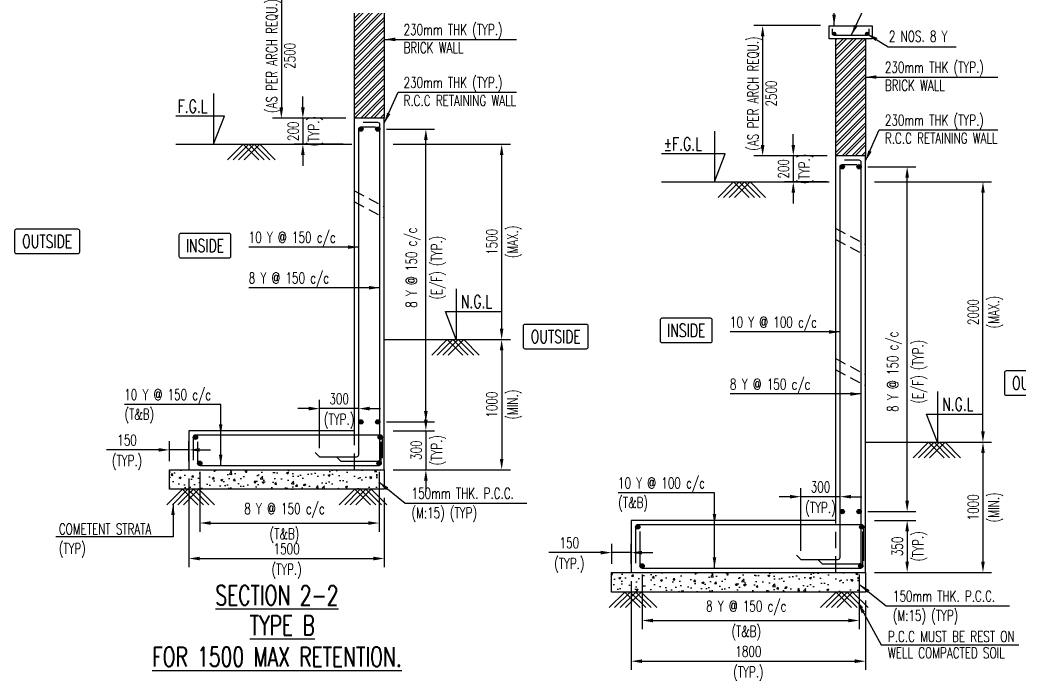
# Model space of a CAD drawing. Header units: millimetres. Extents: x 2843046 to 3042813, y -234641 to -168101.
# Drawn here: x 2856134 to 2879146, y -195142 to -180070 of the extents above; entities that cross this region are included whole.
import ezdxf
from ezdxf.enums import TextEntityAlignment as Align

# ---------------------------------------------------------------- set-up
doc = ezdxf.new("R2010")
doc.units = ezdxf.units.MM
doc.header["$MEASUREMENT"] = 0
doc.header["$PDMODE"] = 34
doc.header["$PDSIZE"] = -5
doc.linetypes.add('Hidden', pattern=[0.375, 0.25, -0.125])
for name, color, linetype in [('NO. BEAM', 3, 'Continuous'), ('S- PILE CAP', 4, 'Continuous'), ('S-COLUMN', 1, 'Continuous'), ('S-CONCRET LINE', 4, 'Continuous'), ('S-DIM-1', 5, 'Continuous'), ('S-FOOTING', 4, 'Continuous'), ('S-HATCH', 253, 'Continuous'), ('S-LEVEL SECTION', 3, 'Continuous'), ('S-PCC', 9, 'Continuous'), ('S-REINFORCEMENT', 6, 'Continuous'), ('S-RETAINING WALL', 6, 'Continuous'), ('S-TEXT-1', 4, 'Continuous'), ('S-TITIL', 6, 'Continuous'), ('TITLE', 6, 'Continuous')]:
    doc.layers.add(name, color=color, linetype=linetype)
doc.layers.add('RIDE-PROFILE', color=8, linetype='Continuous', lineweight=25)
doc.styles.add('ROMANS', font='simplex.shx', dxfattribs={"width": 0.7})
doc.dimstyles.new('dim100', dxfattribs={"dimtxt": 250, "dimasz": 250, "dimexe": 200, "dimexo": 200, "dimgap": 100, "dimtad": 1, "dimdec": 0, "dimzin": 0, "dimdsep": 46, "dimtxsty": 'ROMANS', "dimcen": 0, "dimclrd": 5, "dimclre": 5, "dimclrt": 4, "dimadec": 0, "dimazin": 0, "dimtfac": 1, "dimtdec": 0, "dimtix": 1, "dimtofl": 0, "dimtmove": 2, "dimatfit": 3, "dimfxl": 0, "dimtolj": 1, "dimtzin": 0, "dimlwd": -1, "dimlwe": -1, "dimarcsym": 0})
doc.dimstyles.new('dim33.33', dxfattribs={"dimtxt": 250, "dimasz": 250, "dimexe": 200, "dimexo": 200, "dimgap": 100, "dimtad": 1, "dimdec": 0, "dimlfac": 0.333331, "dimzin": 0, "dimdsep": 46, "dimtxsty": 'ROMANS', "dimcen": 0, "dimclrd": 5, "dimclre": 5, "dimclrt": 4, "dimadec": 0, "dimazin": 0, "dimtfac": 1, "dimtdec": 0, "dimtix": 1, "dimtofl": 0, "dimtmove": 2, "dimatfit": 3, "dimfxl": 0, "dimtolj": 1, "dimtzin": 0, "dimlwd": -1, "dimlwe": -1, "dimarcsym": 0})

# ---------------------------------------------------------------- blocks, each defined once
blk = doc.blocks.new('*D24')
at = {"layer": 'Defpoints', "color": 0, "lineweight": -2}
for p in [(2863036, -189025), (2863936, -189306), (2863036, -190134)]:
    blk.add_point(p, dxfattribs=at)
at = {"layer": 'S-DIM-1', "color": 5}
for p, q in [((2863036, -189934), (2863036, -188825)), ((2863936, -189106), (2863936, -188825))]:
    blk.add_line(p, q, dxfattribs=at)
at = {"layer": 'S-DIM-1', "color": 5, "lineweight": -3}
for p, q in [((2862786, -189025), (2862536, -189025)), ((2863936, -189025), (2863036, -189025)), ((2864186, -189025), (2864436, -189025))]:
    blk.add_line(p, q, dxfattribs=at)
at = {"layer": 'S-DIM-1', "color": 5, "lineweight": -2}
for points in [[(2862786, -189067), (2862786, -188983), (2863036, -189025)], [(2864186, -188983), (2864186, -189067), (2863936, -189025)]]:
    blk.add_solid(points, dxfattribs=at)
at = {"layer": 'S-DIM-1', "color": 4, "char_height": 250, "attachment_point": 5, "style": 'ROMANS'}
for s, insert in [('\\A1;300', (2863486, -188800)), ('\\A1;(TYP.)', (2863486, -189315))]:
    blk.add_mtext(s, dxfattribs=dict(at, insert=insert))
blk = doc.blocks.new('*D25')
at = {"layer": 'Defpoints', "color": 0, "lineweight": -2}
for p in [(2864376, -182584), (2865483, -182584), (2864376, -189332)]:
    blk.add_point(p, dxfattribs=at)
at = {"layer": 'S-DIM-1', "color": 5}
for p, q in [((2864576, -182584), (2865683, -182584)), ((2864576, -189332), (2865683, -189332))]:
    blk.add_line(p, q, dxfattribs=at)
at = {"layer": 'S-DIM-1', "color": 5, "lineweight": -3}
blk.add_line((2865483, -189082), (2865483, -182834), dxfattribs=at)
at = {"layer": 'S-DIM-1', "color": 5, "lineweight": -2}
for points in [[(2865524, -182834), (2865441, -182834), (2865483, -182584)], [(2865441, -189082), (2865524, -189082), (2865483, -189332)]]:
    blk.add_solid(points, dxfattribs=at)
at = {"layer": 'S-DIM-1', "color": 4, "char_height": 250, "attachment_point": 5, "rotation": 90, "style": 'ROMANS'}
for s, insert in [('\\A1;{8 Y @ 150 c/c', (2865192, -185778)), ('\\A1;(E/F) (TYP.)}', (2865773, -185778))]:
    blk.add_mtext(s, dxfattribs=dict(at, insert=insert))
blk = doc.blocks.new('*D26')
at = {"layer": 'Defpoints', "color": 0, "lineweight": -2}
for p in [(2864526, -189534), (2864526, -190434), (2865483, -190434)]:
    blk.add_point(p, dxfattribs=at)
at = {"layer": 'S-DIM-1', "color": 5, "lineweight": -3}
for p, q in [((2865483, -189284), (2865483, -189034)), ((2865483, -189534), (2865483, -190434)), ((2865483, -190684), (2865483, -190934))]:
    blk.add_line(p, q, dxfattribs=at)
at = {"layer": 'S-DIM-1', "color": 5}
for p, q in [((2864726, -189534), (2865683, -189534)), ((2864726, -190434), (2865683, -190434))]:
    blk.add_line(p, q, dxfattribs=at)
at = {"layer": 'S-DIM-1', "color": 5, "lineweight": -2}
for points in [[(2865441, -189284), (2865524, -189284), (2865483, -189534)], [(2865524, -190684), (2865441, -190684), (2865483, -190434)]]:
    blk.add_solid(points, dxfattribs=at)
at = {"layer": 'S-DIM-1', "color": 4, "char_height": 250, "attachment_point": 5, "rotation": 90, "style": 'ROMANS'}
for s, insert in [('\\A1;300', (2865258, -189984)), ('\\A1;(TYP.)', (2865773, -189984))]:
    blk.add_mtext(s, dxfattribs=dict(at, insert=insert))
blk = doc.blocks.new('*D27')
at = {"layer": 'Defpoints', "color": 0, "lineweight": -2}
for p in [(2860276, -190284), (2864405, -190284), (2864405, -191662)]:
    blk.add_point(p, dxfattribs=at)
at = {"layer": 'S-DIM-1', "color": 5}
for p, q in [((2860276, -190484), (2860276, -191862)), ((2864405, -190484), (2864405, -191862)), ((2860526, -191662), (2864155, -191662))]:
    blk.add_line(p, q, dxfattribs=at)
at = {"layer": 'S-DIM-1', "color": 5, "lineweight": -2}
for points in [[(2860526, -191621), (2860526, -191704), (2860276, -191662)], [(2864155, -191704), (2864155, -191621), (2864405, -191662)]]:
    blk.add_solid(points, dxfattribs=at)
at = {"layer": 'S-DIM-1', "color": 4, "char_height": 250, "attachment_point": 5, "style": 'ROMANS'}
for s, insert in [('\\A1;{8 Y @ 150 c/c', (2862226, -191372)), ('\\A1;(T&B)}', (2862226, -191953))]:
    blk.add_mtext(s, dxfattribs=dict(at, insert=insert))
blk = doc.blocks.new('*D28')
at = {"layer": 'Defpoints', "color": 0, "lineweight": -2}
for p in [(2860026, -190434), (2864526, -190884), (2864526, -192480)]:
    blk.add_point(p, dxfattribs=at)
at = {"layer": 'S-DIM-1', "color": 5}
for p, q in [((2860026, -190634), (2860026, -192680)), ((2864526, -191084), (2864526, -192680)), ((2860276, -192480), (2864276, -192480))]:
    blk.add_line(p, q, dxfattribs=at)
at = {"layer": 'S-DIM-1', "color": 5, "lineweight": -2}
for points in [[(2860276, -192438), (2860276, -192522), (2860026, -192480)], [(2864276, -192522), (2864276, -192438), (2864526, -192480)]]:
    blk.add_solid(points, dxfattribs=at)
at = {"layer": 'S-DIM-1', "color": 4, "char_height": 250, "attachment_point": 5, "style": 'ROMANS'}
for s, insert in [('\\A1;1500', (2862276, -192255)), ('\\A1;(TYP.)', (2862276, -192771))]:
    blk.add_mtext(s, dxfattribs=dict(at, insert=insert))
blk = doc.blocks.new('*D29')
at = {"layer": 'Defpoints', "color": 0, "lineweight": -2}
for p in [(2864526, -187434), (2864526, -190434), (2867229, -190434)]:
    blk.add_point(p, dxfattribs=at)
at = {"layer": 'S-DIM-1', "color": 5}
for p, q in [((2864726, -187434), (2867429, -187434)), ((2864726, -190434), (2867429, -190434))]:
    blk.add_line(p, q, dxfattribs=at)
at = {"layer": 'S-DIM-1', "color": 5, "lineweight": -3}
blk.add_line((2867229, -187684), (2867229, -190184), dxfattribs=at)
at = {"layer": 'S-DIM-1', "color": 5, "lineweight": -2}
for points in [[(2867270, -187684), (2867187, -187684), (2867229, -187434)], [(2867187, -190184), (2867270, -190184), (2867229, -190434)]]:
    blk.add_solid(points, dxfattribs=at)
at = {"layer": 'S-DIM-1', "color": 4, "char_height": 250, "attachment_point": 5, "rotation": 90, "style": 'ROMANS'}
for s, insert in [('\\A1;1000', (2867004, -188934)), ('\\A1;(MIN.)', (2867519, -188934))]:
    blk.add_mtext(s, dxfattribs=dict(at, insert=insert))
blk = doc.blocks.new('*D30')
at = {"layer": 'Defpoints', "color": 0, "lineweight": -2}
for p in [(2864526, -182934), (2867229, -182934), (2864526, -187434)]:
    blk.add_point(p, dxfattribs=at)
at = {"layer": 'S-DIM-1', "color": 5}
for p, q in [((2864726, -182934), (2867429, -182934)), ((2864726, -187434), (2867429, -187434))]:
    blk.add_line(p, q, dxfattribs=at)
at = {"layer": 'S-DIM-1', "color": 5, "lineweight": -3}
blk.add_line((2867229, -187184), (2867229, -183184), dxfattribs=at)
at = {"layer": 'S-DIM-1', "color": 5, "lineweight": -2}
for points in [[(2867270, -183184), (2867187, -183184), (2867229, -182934)], [(2867187, -187184), (2867270, -187184), (2867229, -187434)]]:
    blk.add_solid(points, dxfattribs=at)
at = {"layer": 'S-DIM-1', "color": 4, "char_height": 250, "attachment_point": 5, "rotation": 90, "style": 'ROMANS'}
for s, insert in [('\\A1;1500', (2867004, -185184)), ('\\A1;(MAX.)', (2867519, -185184))]:
    blk.add_mtext(s, dxfattribs=dict(at, insert=insert))
blk = doc.blocks.new('*D31')
at = {"layer": 'Defpoints', "color": 0, "lineweight": -2}
for p in [(2859576, -189977), (2859576, -190434), (2860026, -190434)]:
    blk.add_point(p, dxfattribs=at)
at = {"layer": 'S-DIM-1', "color": 5}
for p, q in [((2859576, -190234), (2859576, -189777)), ((2860026, -190234), (2860026, -189777))]:
    blk.add_line(p, q, dxfattribs=at)
at = {"layer": 'S-DIM-1', "color": 5, "lineweight": -3}
for p, q in [((2859326, -189977), (2858126, -189977)), ((2860026, -189977), (2859576, -189977)), ((2860276, -189977), (2860526, -189977))]:
    blk.add_line(p, q, dxfattribs=at)
at = {"layer": 'S-DIM-1', "color": 5, "lineweight": -2}
for points in [[(2859326, -190018), (2859326, -189935), (2859576, -189977)], [(2860276, -189935), (2860276, -190018), (2860026, -189977)]]:
    blk.add_solid(points, dxfattribs=at)
at = {"layer": 'S-DIM-1', "color": 4, "char_height": 250, "attachment_point": 5, "style": 'ROMANS'}
for s, insert in [('\\A1;150', (2858601, -189752)), ('\\A1;(TYP.)', (2858601, -190267))]:
    blk.add_mtext(s, dxfattribs=dict(at, insert=insert))
blk = doc.blocks.new('*D32')
at = {"layer": 'Defpoints', "color": 0, "lineweight": -2}
for p in [(2863836, -182334), (2862650, -182934), (2863776, -182934)]:
    blk.add_point(p, dxfattribs=at)
at = {"layer": 'S-DIM-1', "color": 5, "lineweight": -3}
for p, q in [((2862650, -182084), (2862650, -181834)), ((2862650, -182334), (2862650, -182934)), ((2862650, -183184), (2862650, -183434))]:
    blk.add_line(p, q, dxfattribs=at)
at = {"layer": 'S-DIM-1', "color": 5}
for p, q in [((2863636, -182334), (2862450, -182334)), ((2863576, -182934), (2862450, -182934))]:
    blk.add_line(p, q, dxfattribs=at)
at = {"layer": 'S-DIM-1', "color": 5, "lineweight": -2}
for points in [[(2862608, -182084), (2862692, -182084), (2862650, -182334)], [(2862692, -183184), (2862608, -183184), (2862650, -182934)]]:
    blk.add_solid(points, dxfattribs=at)
at = {"layer": 'S-DIM-1', "color": 4, "char_height": 250, "attachment_point": 5, "rotation": 90, "style": 'ROMANS'}
for s, insert in [('\\A1;200', (2862425, -182634)), ('\\A1;(TYP.)', (2862940, -182634))]:
    blk.add_mtext(s, dxfattribs=dict(at, insert=insert))
blk = doc.blocks.new('*D53')
at = {"layer": 'Defpoints', "color": 0, "lineweight": -2}
for p in [(2874123, -191055), (2875023, -191373), (2874123, -192501)]:
    blk.add_point(p, dxfattribs=at)
at = {"layer": 'S-DIM-1', "color": 5}
for p, q in [((2874123, -192301), (2874123, -190855)), ((2875023, -191173), (2875023, -190855))]:
    blk.add_line(p, q, dxfattribs=at)
at = {"layer": 'S-DIM-1', "color": 5, "lineweight": -3}
for p, q in [((2873873, -191055), (2873623, -191055)), ((2875023, -191055), (2874123, -191055)), ((2875273, -191055), (2875523, -191055))]:
    blk.add_line(p, q, dxfattribs=at)
at = {"layer": 'S-DIM-1', "color": 5, "lineweight": -2}
for points in [[(2873873, -191097), (2873873, -191014), (2874123, -191055)], [(2875273, -191014), (2875273, -191097), (2875023, -191055)]]:
    blk.add_solid(points, dxfattribs=at)
at = {"layer": 'S-DIM-1', "color": 4, "char_height": 250, "attachment_point": 5, "style": 'ROMANS'}
for s, insert in [('\\A1;300', (2874573, -190830)), ('\\A1;(TYP.)', (2874573, -191346))]:
    blk.add_mtext(s, dxfattribs=dict(at, insert=insert))
blk = doc.blocks.new('*D54')
at = {"layer": 'Defpoints', "color": 0, "lineweight": -2}
for p in [(2875463, -183451), (2876569, -183451), (2875463, -191399)]:
    blk.add_point(p, dxfattribs=at)
at = {"layer": 'S-DIM-1', "color": 5}
for p, q in [((2875663, -183451), (2876769, -183451)), ((2875663, -191399), (2876769, -191399))]:
    blk.add_line(p, q, dxfattribs=at)
at = {"layer": 'S-DIM-1', "color": 5, "lineweight": -3}
blk.add_line((2876569, -191149), (2876569, -183701), dxfattribs=at)
at = {"layer": 'S-DIM-1', "color": 5, "lineweight": -2}
for points in [[(2876611, -183701), (2876528, -183701), (2876569, -183451)], [(2876528, -191149), (2876611, -191149), (2876569, -191399)]]:
    blk.add_solid(points, dxfattribs=at)
at = {"layer": 'S-DIM-1', "color": 4, "char_height": 250, "attachment_point": 5, "rotation": 90, "style": 'ROMANS'}
for s, insert in [('\\A1;{8 Y @ 150 c/c', (2876279, -188175)), ('\\A1;(E/F) (TYP.)}', (2876860, -188175))]:
    blk.add_mtext(s, dxfattribs=dict(at, insert=insert))
blk = doc.blocks.new('*D55')
at = {"layer": 'Defpoints', "color": 0, "lineweight": -2}
for p in [(2875613, -191601), (2875613, -192801), (2876569, -192801)]:
    blk.add_point(p, dxfattribs=at)
at = {"layer": 'S-DIM-1', "color": 5}
for p, q in [((2875813, -191601), (2876769, -191601)), ((2875813, -192801), (2876769, -192801))]:
    blk.add_line(p, q, dxfattribs=at)
at = {"layer": 'S-DIM-1', "color": 5, "lineweight": -3}
blk.add_line((2876569, -191851), (2876569, -192551), dxfattribs=at)
at = {"layer": 'S-DIM-1', "color": 5, "lineweight": -2}
for points in [[(2876611, -191851), (2876528, -191851), (2876569, -191601)], [(2876528, -192551), (2876611, -192551), (2876569, -192801)]]:
    blk.add_solid(points, dxfattribs=at)
at = {"layer": 'S-DIM-1', "color": 4, "char_height": 250, "attachment_point": 5, "rotation": 90, "style": 'ROMANS'}
for s, insert in [('\\A1;(TYP.)}', (2876860, -192201)), ('\\A1;{350', (2876344, -192201))]:
    blk.add_mtext(s, dxfattribs=dict(at, insert=insert))
blk = doc.blocks.new('*D56')
at = {"layer": 'Defpoints', "color": 0, "lineweight": -2}
for p in [(2875613, -189801), (2875613, -192801), (2878315, -192801)]:
    blk.add_point(p, dxfattribs=at)
at = {"layer": 'S-DIM-1', "color": 5}
for p, q in [((2875813, -189801), (2878515, -189801)), ((2875813, -192801), (2878515, -192801))]:
    blk.add_line(p, q, dxfattribs=at)
at = {"layer": 'S-DIM-1', "color": 5, "lineweight": -3}
blk.add_line((2878315, -190051), (2878315, -192551), dxfattribs=at)
at = {"layer": 'S-DIM-1', "color": 5, "lineweight": -2}
for points in [[(2878357, -190051), (2878273, -190051), (2878315, -189801)], [(2878273, -192551), (2878357, -192551), (2878315, -192801)]]:
    blk.add_solid(points, dxfattribs=at)
at = {"layer": 'S-DIM-1', "color": 4, "char_height": 250, "attachment_point": 5, "rotation": 90, "style": 'ROMANS'}
for s, insert in [('\\A1;(MIN.)', (2878605, -191301)), ('\\A1;1000', (2878090, -191301))]:
    blk.add_mtext(s, dxfattribs=dict(at, insert=insert))
blk = doc.blocks.new('*D57')
at = {"layer": 'Defpoints', "color": 0, "lineweight": -2}
for p in [(2875613, -183801), (2878315, -183801), (2875613, -189801)]:
    blk.add_point(p, dxfattribs=at)
at = {"layer": 'S-DIM-1', "color": 5}
for p, q in [((2875813, -183801), (2878515, -183801)), ((2875813, -189801), (2878515, -189801))]:
    blk.add_line(p, q, dxfattribs=at)
at = {"layer": 'S-DIM-1', "color": 5, "lineweight": -3}
blk.add_line((2878315, -189551), (2878315, -184051), dxfattribs=at)
at = {"layer": 'S-DIM-1', "color": 5, "lineweight": -2}
for points in [[(2878357, -184051), (2878273, -184051), (2878315, -183801)], [(2878273, -189551), (2878357, -189551), (2878315, -189801)]]:
    blk.add_solid(points, dxfattribs=at)
at = {"layer": 'S-DIM-1', "color": 4, "char_height": 250, "attachment_point": 5, "rotation": 90, "style": 'ROMANS'}
for s, insert in [('\\A1;2000', (2878090, -186801)), ('\\A1;(MAX.)', (2878605, -186801))]:
    blk.add_mtext(s, dxfattribs=dict(at, insert=insert))
blk = doc.blocks.new('*D58')
at = {"layer": 'Defpoints', "color": 0, "lineweight": -2}
for p in [(2869763, -192344), (2869763, -192801), (2870213, -192801)]:
    blk.add_point(p, dxfattribs=at)
at = {"layer": 'S-DIM-1', "color": 5}
for p, q in [((2869763, -192601), (2869763, -192144)), ((2870213, -192601), (2870213, -192144))]:
    blk.add_line(p, q, dxfattribs=at)
at = {"layer": 'S-DIM-1', "color": 5, "lineweight": -3}
for p, q in [((2869513, -192344), (2868313, -192344)), ((2870213, -192344), (2869763, -192344)), ((2870463, -192344), (2870713, -192344))]:
    blk.add_line(p, q, dxfattribs=at)
at = {"layer": 'S-DIM-1', "color": 5, "lineweight": -2}
for points in [[(2869513, -192386), (2869513, -192302), (2869763, -192344)], [(2870463, -192302), (2870463, -192386), (2870213, -192344)]]:
    blk.add_solid(points, dxfattribs=at)
at = {"layer": 'S-DIM-1', "color": 4, "char_height": 250, "attachment_point": 5, "style": 'ROMANS'}
for s, insert in [('\\A1;150', (2868788, -192119)), ('\\A1;(TYP.)', (2868788, -192635))]:
    blk.add_mtext(s, dxfattribs=dict(at, insert=insert))
blk = doc.blocks.new('*D59')
at = {"layer": 'Defpoints', "color": 0, "lineweight": -2}
for p in [(2874923, -183201), (2873946, -183801), (2874923, -183801)]:
    blk.add_point(p, dxfattribs=at)
at = {"layer": 'S-DIM-1', "color": 5, "lineweight": -3}
for p, q in [((2873946, -182951), (2873946, -182701)), ((2873946, -183201), (2873946, -183801)), ((2873946, -184051), (2873946, -184301))]:
    blk.add_line(p, q, dxfattribs=at)
at = {"layer": 'S-DIM-1', "color": 5}
for p, q in [((2874723, -183201), (2873746, -183201)), ((2874723, -183801), (2873746, -183801))]:
    blk.add_line(p, q, dxfattribs=at)
at = {"layer": 'S-DIM-1', "color": 5, "lineweight": -2}
for points in [[(2873905, -182951), (2873988, -182951), (2873946, -183201)], [(2873988, -184051), (2873905, -184051), (2873946, -183801)]]:
    blk.add_solid(points, dxfattribs=at)
at = {"layer": 'S-DIM-1', "color": 4, "char_height": 250, "attachment_point": 5, "rotation": 90, "style": 'ROMANS'}
for s, insert in [('\\A1;200', (2873721, -183501)), ('\\A1;(TYP.)', (2874237, -183501))]:
    blk.add_mtext(s, dxfattribs=dict(at, insert=insert))
blk = doc.blocks.new('*D60')
at = {"layer": 'Defpoints', "color": 0, "lineweight": -2}
for p in [(2870463, -192651), (2875467, -192651), (2875467, -193908)]:
    blk.add_point(p, dxfattribs=at)
at = {"layer": 'S-DIM-1', "color": 5}
for p, q in [((2870463, -192851), (2870463, -194108)), ((2875467, -192851), (2875467, -194108)), ((2870713, -193908), (2875217, -193908))]:
    blk.add_line(p, q, dxfattribs=at)
at = {"layer": 'S-DIM-1', "color": 5, "lineweight": -2}
for points in [[(2870713, -193867), (2870713, -193950), (2870463, -193908)], [(2875217, -193950), (2875217, -193867), (2875467, -193908)]]:
    blk.add_solid(points, dxfattribs=at)
at = {"layer": 'S-DIM-1', "color": 4, "char_height": 250, "attachment_point": 5, "style": 'ROMANS'}
for s, insert in [('\\A1;{8 Y @ 150 c/c', (2872863, -193618)), ('\\A1;(T&B)}', (2872863, -194199))]:
    blk.add_mtext(s, dxfattribs=dict(at, insert=insert))
blk = doc.blocks.new('*D61')
at = {"layer": 'Defpoints', "color": 0, "lineweight": -2}
for p in [(2870213, -192801), (2875613, -193251), (2875613, -194846)]:
    blk.add_point(p, dxfattribs=at)
at = {"layer": 'S-DIM-1', "color": 5}
for p, q in [((2870213, -193001), (2870213, -195046)), ((2875613, -193451), (2875613, -195046)), ((2870463, -194846), (2875363, -194846))]:
    blk.add_line(p, q, dxfattribs=at)
at = {"layer": 'S-DIM-1', "color": 5, "lineweight": -2}
for points in [[(2870463, -194804), (2870463, -194888), (2870213, -194846)], [(2875363, -194888), (2875363, -194804), (2875613, -194846)]]:
    blk.add_solid(points, dxfattribs=at)
at = {"layer": 'S-DIM-1', "color": 4, "char_height": 250, "attachment_point": 5, "style": 'ROMANS'}
for s, insert in [('\\A1;1800', (2872913, -194621)), ('\\A1;(TYP.)', (2872913, -195137))]:
    blk.add_mtext(s, dxfattribs=dict(at, insert=insert))
blk = doc.blocks.new('*D144')
at = {"layer": 'Defpoints', "color": 0, "lineweight": -2}
for p in [(2874773, -180201), (2873240, -183201), (2874923, -183201)]:
    blk.add_point(p, dxfattribs=at)
at = {"layer": 'S-DIM-1', "color": 5}
for p, q in [((2874573, -180201), (2873040, -180201)), ((2874723, -183201), (2873040, -183201))]:
    blk.add_line(p, q, dxfattribs=at)
at = {"layer": 'S-DIM-1', "color": 5, "lineweight": -3}
blk.add_line((2873240, -180451), (2873240, -182951), dxfattribs=at)
at = {"layer": 'S-DIM-1', "color": 5, "lineweight": -2}
for points in [[(2873282, -180451), (2873199, -180451), (2873240, -180201)], [(2873199, -182951), (2873282, -182951), (2873240, -183201)]]:
    blk.add_solid(points, dxfattribs=at)
at = {"layer": 'S-DIM-1', "color": 4, "insert": (2873228, -181765), "char_height": 250, "attachment_point": 5, "rotation": 90, "style": 'ROMANS'}
blk.add_mtext('\\A1;{(AS PER ARCH REQU.)\\P2500}', dxfattribs=at)
blk = doc.blocks.new('*D145')
at = {"layer": 'Defpoints', "color": 0, "lineweight": -2}
for p in [(2863686, -179334), (2862154, -182334), (2863836, -182334)]:
    blk.add_point(p, dxfattribs=at)
at = {"layer": 'S-DIM-1', "color": 5}
for p, q in [((2863486, -179334), (2861954, -179334)), ((2863636, -182334), (2861954, -182334))]:
    blk.add_line(p, q, dxfattribs=at)
at = {"layer": 'S-DIM-1', "color": 5, "lineweight": -3}
blk.add_line((2862154, -179584), (2862154, -182084), dxfattribs=at)
at = {"layer": 'S-DIM-1', "color": 5, "lineweight": -2}
for points in [[(2862196, -179584), (2862112, -179584), (2862154, -179334)], [(2862112, -182084), (2862196, -182084), (2862154, -182334)]]:
    blk.add_solid(points, dxfattribs=at)
at = {"layer": 'S-DIM-1', "color": 4, "insert": (2862141, -180898), "char_height": 250, "attachment_point": 5, "rotation": 90, "style": 'ROMANS'}
blk.add_mtext('\\A1;{(AS PER ARCH REQU.)\\P2500}', dxfattribs=at)

msp = doc.modelspace()

# ---------------------------------------------------------------- hatches: boundary and pattern name
at = {"layer": 'S-HATCH'}
h = msp.add_hatch(dxfattribs=at)
h.set_pattern_fill('ANSI32', color=256, scale=420, style=0)
h.set_pattern_definition([(45, (2755819.61, -207862.76), (-111.36932, 111.36932), []), (45, (2755893.86, -207862.76), (-111.36932, 111.36932), [])])
h.paths.add_polyline_path([(2863836.1, -182334.2), (2864526.1, -182334.2), (2864526.1, -179634.2), (2863836.1, -179634.2)])
h = msp.add_hatch(dxfattribs=at)
h.set_pattern_fill('ANSI32', color=256, scale=420, style=0)
h.set_pattern_definition([(45, (2766906.04, -208730.04), (-111.36932, 111.36932), []), (45, (2766980.29, -208730.04), (-111.36932, 111.36932), [])])
h.paths.add_polyline_path([(2874922.5, -183201.5), (2875612.5, -183201.5), (2875612.5, -180501.5), (2874922.5, -180501.5)])
at = {"layer": 'S-PCC', "linetype": 'ByBlock'}
h = msp.add_hatch(dxfattribs=at)
h.set_pattern_fill('AR-CONC,_O', color=8, scale=66.666667)
h.set_pattern_definition([(50, (-14238341.34, 220893), (478.173455, -41.834757), [50, -550]), (355, (-14238341.34, 220893), (-92.500889, 501.461422), [40, -440]), (100.4514445, (-14238301.5, 220889.53), (385.672564, 459.626661), [42.493461, -467.428075]), (46.1842, (-14238341.34, 221026.35), (711.49422, -110.346187), [75, -825]), (96.6356355, (-14238282.05, 221017.15), (623.107964, 649.4124), [63.740228, -701.142507]), (351.184164, (-14238341.34, 221026.35), (623.107963, 649.4124), [60, -660]), (21, (-14238274.68, 220993), (397.938035, -268.412594), [50, -550]), (326, (-14238274.68, 220993), (162.210221, 483.433363), [40, -440]), (71.4514447, (-14238241.5, 220970.65), (560.148251, 215.020769), [42.49346, -467.428075]), (37.5, (-14238341.34, 220893.02), (8.1065702, 221.9292359), [0, -434.6666667, 0, -446.6666667, 0, -441.6666667]), (7.5, (-14238341.34, 220893.02), (175.3796916, 262.9411413), [0, -254.6666667, 0, -424.6666667, 0, -168.3333333]), (327.5, (-14238490, 220893.02), (355.8816241, -15.0365812), [0, -166.6666667, 0, -520, 0, -690]), (317.5, (-14238556.68, 220893), (388.7907796, 66.736655), [0, -216.6666667, 0, -345.3333333, 0, -490])])
h.paths.add_polyline_path([(2859576.1, -190884.2), (2859576.1, -190434.2), (2864526.1, -190434.2), (2864526.1, -190884.2)])
h = msp.add_hatch(dxfattribs=at)
h.set_pattern_fill('AR-CONC,_O', color=8, scale=66.666667)
h.set_pattern_definition([(50, (-14227254.9, 218525.73), (478.173455, -41.834757), [50, -550]), (355, (-14227254.9, 218525.73), (-92.500889, 501.461422), [40, -440]), (100.4514445, (-14227215.06, 218522.25), (385.672564, 459.626661), [42.493461, -467.428075]), (46.1842, (-14227254.9, 218659.07), (711.49422, -110.346187), [75, -825]), (96.6356355, (-14227195.6, 218649.9), (623.107964, 649.4124), [63.740228, -701.142507]), (351.184164, (-14227254.9, 218659.1), (623.107963, 649.4124), [60, -660]), (21, (-14227188.25, 218625.73), (397.938035, -268.412594), [50, -550]), (326, (-14227188.25, 218625.73), (162.210221, 483.433363), [40, -440]), (71.4514447, (-14227155.1, 218603.37), (560.148251, 215.020769), [42.49346, -467.428075]), (37.5, (-14227254.91, 218525.73), (8.1065702, 221.9292359), [0, -434.6666667, 0, -446.6666667, 0, -441.6666667]), (7.5, (-14227254.91, 218525.73), (175.3796916, 262.9411413), [0, -254.6666667, 0, -424.6666667, 0, -168.3333333]), (327.5, (-14227403.58, 218525.73), (355.8816241, -15.0365812), [0, -166.6666667, 0, -520, 0, -690]), (317.5, (-14227470.25, 218525.73), (388.7907796, 66.736655), [0, -216.6666667, 0, -345.3333333, 0, -490])])
h.paths.add_polyline_path([(2869762.5, -193251.5), (2869762.5, -192801.5), (2875612.5, -192801.5), (2875612.5, -193251.5)])

# ---------------------------------------------------------------- linework, layer by layer
at = {"layer": 'NO. BEAM', "color": 7}
for points, elevation in [([(2857469.6, -184892.8), (2856049.6, -184892.8, 0.4142136), (2856009.6, -184932.8), (2856009.6, -185412.8, 0.4142136), (2856049.6, -185452.8), (2857469.6, -185452.8, 0.4142136), (2857509.6, -185412.8), (2857509.6, -184932.8, 0.4142136)], 153378), ([(2860954, -184990.9), (2859834, -184990.9, 0.4142136), (2859794, -185030.9), (2859794, -185510.9, 0.4142136), (2859834, -185550.9), (2860954, -185550.9, 0.4142136), (2860994, -185510.9), (2860994, -185030.9, 0.4142136)], 153378), ([(2869184.2, -187085.7), (2867764.2, -187085.7, 0.4142136), (2867724.2, -187125.7), (2867724.2, -187605.7, 0.4142136), (2867764.2, -187645.7), (2869184.2, -187645.7, 0.4142136), (2869224.2, -187605.7), (2869224.2, -187125.7, 0.4142136)], 153378), ([(2872040.4, -186945.2), (2870920.4, -186945.2, 0.4142136), (2870880.4, -186985.2), (2870880.4, -187465.2, 0.4142136), (2870920.4, -187505.2), (2872040.4, -187505.2, 0.4142136), (2872080.4, -187465.2), (2872080.4, -186985.2, 0.4142136)], 153328.1), ([(2880270.6, -188158), (2878850.6, -188158, 0.4142136), (2878810.6, -188198), (2878810.6, -188678, 0.4142136), (2878850.6, -188718), (2880270.6, -188718, 0.4142136), (2880310.6, -188678), (2880310.6, -188198, 0.4142136)], 153328.1)]:
    msp.add_lwpolyline(points, format="xyb", close=True, dxfattribs=dict(at, elevation=elevation))
at = {"layer": 'RIDE-PROFILE', "color": 2, "linetype": 'Hidden', "ltscale": 1000}
for p, q in [((2863836.1, -184006.8, 153378), (2864526.1, -184374.1, 153378)), ((2863836.1, -184261.7, 153378), (2864526.1, -184629, 153378)), ((2874922.5, -184874, 153353), (2875612.5, -185241.4, 153328.1)), ((2874922.5, -185128.9, 153353), (2875612.5, -185496.3, 153328.1)), ((2874922.5, -187874, 153353), (2875612.5, -188241.4, 153328.1)), ((2874922.5, -188128.9, 153353), (2875612.5, -188496.3, 153328.1))]:
    msp.add_line(p, q, dxfattribs=at)
at = {"layer": 'S- PILE CAP', "color": 8, "linetype": 'Hidden', "ltscale": 1500}
for p, q in [((2863836.1, -190434.2, 153328.1), (2863836.1, -189534.2, 153328.1)), ((2874922.5, -192801.5, 153328.1), (2874922.5, -191601.5, 153328.1))]:
    msp.add_line(p, q, dxfattribs=at)
at = {"layer": 'S-COLUMN', "color": 4}
for p, q in [((2863836.1, -182334.2, 153378), (2863836.1, -179634.2, 153378)), ((2874922.5, -183201.5, 153328.1), (2874922.5, -180501.5, 153328.1))]:
    msp.add_line(p, q, dxfattribs=at)
for points, elevation in [([(2864526.1, -179634.2), (2864526.1, -182334.2)], 153378), ([(2875612.5, -180501.5), (2875612.5, -183201.5)], 153328.1)]:
    msp.add_lwpolyline(points, dxfattribs=dict(at, elevation=elevation))
at = {"layer": 'S-CONCRET LINE', "elevation": 153328.1}
msp.add_lwpolyline([(2874772.5, -180501.5), (2874772.5, -180201.5), (2875762.5, -180201.5), (2875762.5, -180501.5)], close=True, dxfattribs=at)
at = {"layer": 'S-FOOTING'}
for points, elevation in [([(2863836.1, -189534.2), (2860026.1, -189534.2), (2860026.1, -190434.2), (2864526.1, -190434.2)], 153328.1), ([(2874922.5, -191601.5), (2870212.5, -191601.5), (2870212.5, -192801.5), (2875612.5, -192801.5)], 153303.1)]:
    msp.add_lwpolyline(points, dxfattribs=dict(at, elevation=elevation))
at = {"layer": 'S-LEVEL SECTION'}
for p, q in [((2859720.3, -182934.2, 153378), (2863776.1, -182934.2, 153378)), ((2870909.9, -183801.5, 153328.1), (2874772.5, -183801.5, 153353)), ((2864526.1, -187434.2, 153378), (2866716.7, -187434.2, 153378)), ((2875612.5, -189801.5, 153328.1), (2877803.2, -189801.5, 153328.1))]:
    msp.add_line(p, q, dxfattribs=at)
for points, elevation in [([(2860593.9, -181763.8), (2860593.9, -182934.2), (2860843.9, -182284.2), (2859720.3, -182284.2)], 153378), ([(2872130.1, -182631.1), (2872130.1, -183801.5), (2872380.1, -183151.5), (2870909.9, -183151.5)], 153328.1), ([(2866181.7, -186263.8), (2866181.7, -187434.2), (2865931.7, -186784.2), (2867226, -186784.2)], 153378), ([(2877268.1, -188631.1), (2877268.1, -189801.5), (2877018.1, -189151.5), (2878312.4, -189151.5)], 153328.1)]:
    msp.add_lwpolyline(points, dxfattribs=dict(at, elevation=elevation))
at = {"layer": 'S-PCC', "elevation": 153378}
for points in [[(2860917.2, -183292.2), (2861275.1, -182934.2), (2861633.1, -183292.2)], [(2861043.7, -183292.2), (2861401.7, -182934.2), (2861759.7, -183292.2)], [(2861170.3, -183292.2), (2861528.3, -182934.2), (2861886.2, -183292.2)], [(2861296.8, -183292.2), (2861654.8, -182934.2), (2862012.8, -183292.2)]]:
    msp.add_lwpolyline(points, dxfattribs=at)
at = {"layer": 'S-PCC', "color": 8}
for points, elevation in [([(2872213.6, -184159.5), (2872571.6, -183801.5), (2872929.5, -184159.5)], 153328.1), ([(2872340.2, -184159.5), (2872698.1, -183801.5), (2873056.1, -184159.5)], 153328.1), ([(2872466.7, -184159.5), (2872824.7, -183801.5), (2873182.7, -184159.5)], 153328.1), ([(2872593.3, -184159.5), (2872951.2, -183801.5), (2873309.2, -184159.5)], 153328.1), ([(2866334.1, -187792.2), (2865976.2, -187434.2), (2865618.2, -187792.2)], 153378), ([(2866460.7, -187792.2), (2866102.7, -187434.2), (2865744.7, -187792.2)], 153378), ([(2866587.2, -187792.2), (2866229.3, -187434.2), (2865871.3, -187792.2)], 153378), ([(2866713.8, -187792.2), (2866355.8, -187434.2), (2865997.9, -187792.2)], 153378), ([(2877420.6, -190159.5), (2877062.6, -189801.5), (2876704.6, -190159.5)], 153328.1), ([(2877547.1, -190159.5), (2877189.1, -189801.5), (2876831.2, -190159.5)], 153328.1), ([(2877673.7, -190159.5), (2877315.7, -189801.5), (2876957.7, -190159.5)], 153328.1), ([(2877800.2, -190159.5), (2877442.3, -189801.5), (2877084.3, -190159.5)], 153328.1), ([(2859518.1, -191242.2), (2859876.1, -190884.2), (2860234.1, -191242.2)], 153328.1), ([(2859644.7, -191242.2), (2860002.6, -190884.2), (2860360.6, -191242.2)], 153328.1), ([(2859771.2, -191242.2), (2860129.2, -190884.2), (2860487.2, -191242.2)], 153328.1), ([(2859897.8, -191242.2), (2860255.8, -190884.2), (2860613.7, -191242.2)], 153328.1), ([(2864204.4, -191242.2), (2863846.4, -190884.2), (2863488.4, -191242.2)], 153328.1), ([(2864330.9, -191242.2), (2863973, -190884.2), (2863615, -191242.2)], 153328.1), ([(2864457.5, -191242.2), (2864099.5, -190884.2), (2863741.5, -191242.2)], 153328.1), ([(2864584.1, -191242.2), (2864226.1, -190884.2), (2863868.1, -191242.2)], 153328.1), ([(2869704.5, -193609.5), (2870062.5, -193251.5), (2870420.5, -193609.5)], 153328.1), ([(2869831.1, -193609.5), (2870189.1, -193251.5), (2870547, -193609.5)], 153328.1), ([(2869957.7, -193609.5), (2870315.6, -193251.5), (2870673.6, -193609.5)], 153328.1), ([(2870084.2, -193609.5), (2870442.2, -193251.5), (2870800.2, -193609.5)], 153328.1), ([(2875290.8, -193609.5), (2874932.8, -193251.5), (2874574.9, -193609.5)], 153328.1), ([(2875417.4, -193609.5), (2875059.4, -193251.5), (2874701.4, -193609.5)], 153328.1), ([(2875543.9, -193609.5), (2875186, -193251.5), (2874828, -193609.5)], 153328.1), ([(2875670.5, -193609.5), (2875312.5, -193251.5), (2874954.5, -193609.5)], 153328.1)]:
    msp.add_lwpolyline(points, dxfattribs=dict(at, elevation=elevation))
for points, elevation in [([(2859576.1, -190884.2), (2859576.1, -190434.2), (2864526.1, -190434.2), (2864526.1, -190884.2)], 153353), ([(2869762.5, -193251.5), (2869762.5, -192801.5), (2875612.5, -192801.5), (2875612.5, -193251.5)], 153328.1)]:
    msp.add_lwpolyline(points, close=True, dxfattribs=dict(at, elevation=elevation))
at = {"layer": 'S-REINFORCEMENT', "elevation": 153328.1}
msp.add_lwpolyline([(2875687.5, -180276.5), (2875687.5, -180389, -0.4142136), (2875650, -180426.5), (2874885, -180426.5, -0.4142136), (2874847.5, -180389), (2874847.5, -180276.5)], format="xyb", dxfattribs=at)
at = {"layer": 'S-REINFORCEMENT', "const_width": 37.5, "elevation": 153328.1}
for points in [[(2874866.3, -180389, 1), (2874903.8, -180389, 1)], [(2875668.8, -180389, -1), (2875631.3, -180389, -1)]]:
    msp.add_lwpolyline(points, format="xyb", close=True, dxfattribs=at)
at = {"layer": 'S-REINFORCEMENT', "ltscale": 10}
for points, elevation in [([(2863426.1, -190134.2), (2863526.1, -190234.2), (2864376.1, -190234.2, 0.4142136), (2864426.1, -190184.2), (2864426.1, -182484.2, 0.4142136), (2864376.1, -182434.2), (2864036.1, -182434.2)], 153378), ([(2862936.1, -190034.2), (2863036.1, -190134.2), (2863886.1, -190134.2, 0.4142136), (2863936.1, -190084.2), (2863936.1, -182584.2, -0.4142136), (2863986.1, -182534.2), (2864326.1, -182534.2)], 153378), ([(2874022.5, -192401.5), (2874122.5, -192501.5), (2874972.5, -192501.5, 0.4142136), (2875022.5, -192451.5), (2875022.5, -183451.5, -0.4142136), (2875072.5, -183401.5), (2875412.5, -183401.5)], 153328.1), ([(2874512.5, -192501.5), (2874612.5, -192601.5), (2875462.5, -192601.5, 0.4142136), (2875512.5, -192551.5), (2875512.5, -183351.5, 0.4142136), (2875462.5, -183301.5), (2875122.5, -183301.5)], 153328.1), ([(2864484.1, -190165.8), (2864484.1, -189684.2, 0.4142136), (2864434.1, -189634.2), (2860176.1, -189634.2, 0.4142136), (2860126.1, -189684.2), (2860126.1, -190216.2)], 153328.1), ([(2860226.1, -189793.5), (2860226.1, -190284.2, 0.4142136), (2860276.1, -190334.2), (2864405.1, -190334.2, 0.4142136), (2864455.1, -190284.2), (2864455.1, -189793.5)], 153328.1), ([(2875572.3, -192533.1), (2875572.3, -191751.5, 0.4142136), (2875522.3, -191701.5), (2870362.5, -191701.5, 0.4142136), (2870312.5, -191751.5), (2870312.5, -192583.5)], 153303.1), ([(2870412.5, -191860.8), (2870412.5, -192651.5, 0.4142136), (2870462.5, -192701.5), (2875498.6, -192701.5, 0.4142136), (2875548.6, -192651.5), (2875548.6, -191860.8)], 153303.1)]:
    msp.add_lwpolyline(points, format="xyb", dxfattribs=dict(at, elevation=elevation))
at = {"layer": 'S-REINFORCEMENT', "ltscale": 10, "const_width": 50}
for points, elevation in [([(2863961.1, -182584.2, 1), (2864011.1, -182584.2, 1)], 153378), ([(2864351.1, -182584.2, 1), (2864401.1, -182584.2, 1)], 153378), ([(2875047.5, -183451.5, 1), (2875097.5, -183451.5, 1)], 153328.1), ([(2875437.5, -183451.5, 1), (2875487.5, -183451.5, 1)], 153328.1), ([(2863961.1, -189331.6, 1), (2864011.1, -189331.6, 1)], 153353), ([(2864351.1, -189331.6, 1), (2864401.1, -189331.6, 1)], 153353), ([(2860201.1, -189684.2, 1), (2860151.1, -189684.2, 1)], 153353), ([(2864409.1, -189684.2, -1), (2864459.1, -189684.2, -1)], 153353), ([(2860301.1, -190284.2, -1), (2860251.1, -190284.2, -1)], 153353), ([(2864380.1, -190284.2, 1), (2864430.1, -190284.2, 1)], 153353), ([(2875047.5, -191398.9, 1), (2875097.5, -191398.9, 1)], 153328.1), ([(2875437.5, -191398.9, 1), (2875487.5, -191398.9, 1)], 153328.1), ([(2870337.5, -191751.5, -1), (2870387.5, -191751.5, -1)], 153328.1), ([(2875497.3, -191751.5, -1), (2875547.3, -191751.5, -1)], 153328.1), ([(2870487.5, -192651.5, -1), (2870437.5, -192651.5, -1)], 153328.1), ([(2875473.6, -192651.5, 1), (2875523.6, -192651.5, 1)], 153328.1)]:
    msp.add_lwpolyline(points, format="xyb", close=True, dxfattribs=dict(at, elevation=elevation))
at = {"layer": 'S-REINFORCEMENT'}
for centre in [(2874885, -180389, 153328.1), (2875650, -180389, 153328.1)]:
    msp.add_circle(centre, 37.5, dxfattribs=at)
at = {"layer": 'S-REINFORCEMENT', "ltscale": 10}
for centre in [(2863986.1, -182584.2, 153378), (2864376.1, -182584.2, 153378), (2875072.5, -183451.5, 153353), (2875462.5, -183451.5, 153328.1), (2863986.1, -189331.6, 153328.1), (2864376.1, -189331.6, 153328.1), (2860176.1, -189684.2, 153328.1), (2864434.1, -189684.2, 153328.1), (2860276.1, -190284.2, 153328.1), (2864405.1, -190284.2, 153328.1), (2875072.5, -191398.9, 153328.1), (2875462.5, -191398.9, 153303.1), (2870362.5, -191751.5, 153303.1), (2875522.3, -191751.5, 153303.1), (2870462.5, -192651.5, 153328.1), (2875498.6, -192651.5, 153303.1)]:
    msp.add_circle(centre, 50, dxfattribs=at)
at = {"layer": 'S-RETAINING WALL', "color": 4}
for p, q in [((2864526.1, -182334.2, 153378), (2863836.1, -182334.2, 153378)), ((2875612.5, -183201.5, 153328.1), (2874922.5, -183201.5, 153353))]:
    msp.add_line(p, q, dxfattribs=at)
for points, elevation in [([(2863836.1, -189534.2), (2863836.1, -182334.2)], 153378), ([(2864526.1, -190434.2), (2864526.1, -182334.2)], 153378), ([(2874922.5, -191601.5), (2874922.5, -183201.5)], 153353), ([(2875612.5, -192801.5), (2875612.5, -183201.5)], 153328.1)]:
    msp.add_lwpolyline(points, dxfattribs=dict(at, elevation=elevation))

# ---------------------------------------------------------------- texts
at = {"layer": 'S-LEVEL SECTION', "style": 'ROMANS', "width": 0.7}
for s, p in [('F.G.L', (2859767, -182059.2, 153378)), ('%%PF.G.L', (2870956.6, -182926.5, 153328.1)), ('N.G.L', (2866287.7, -186559.2, 153378)), ('N.G.L', (2877374.2, -188926.5, 153328.1))]:
    msp.add_text(s, height=300, dxfattribs=at).set_placement(p, align=Align.MIDDLE_LEFT)
at = {"layer": 'S-TEXT-1', "style": 'ROMANS', "width": 0.7}
for s, p in [('230mm THK (TYP.)', (2864969.4, -180293.7, 153378)), ('2 NOS. 8 Y', (2876147.8, -180446.6, 153328.1)), ('BRICK WALL', (2864969.4, -180708, 153378)), ('230mm THK (TYP.)', (2876055.8, -181161, 153328.1)), ('230mm THK (TYP.)', (2864969.4, -181512.5, 153378)), ('BRICK WALL', (2876055.8, -181575.3, 153328.1)), ('R.C.C RETAINING WALL', (2864969.4, -181926.8, 153378)), ('230mm THK (TYP.)', (2876055.8, -182379.8, 153328.1)), ('R.C.C RETAINING WALL', (2876055.8, -182794.1, 153328.1)), ('10 Y @ 150 c/c', (2861402.4, -185079.2, 153378)), ('8 Y @ 150 c/c', (2861402.4, -186015.7, 153378)), ('10 Y @ 100 c/c', (2872488.8, -187033.5, 153353)), ('8 Y @ 150 c/c', (2872488.8, -188463.6, 153353)), ('10 Y @ 150 c/c', (2858535.2, -188703.5, 153353)), ('(T&B)', (2858542.2, -189153.5, 153353)), ('10 Y @ 100 c/c', (2869909.1, -190740.1, 153353)), ('150mm THK. P.C.C.', (2865155.6, -190978.6, 153328.1)), ('(T&B)', (2869916.1, -191190.1, 153353)), ('(M:15) (TYP)', (2865152.6, -191426.2, 153328.1)), ('COMETENT STRATA', (2857028.4, -191800.4, 153328.1)), ('(TYP)', (2857028.4, -192248, 153328.1)), ('150mm THK. P.C.C.', (2876242.1, -193345.9, 153303.1)), ('(M:15) (TYP)', (2876239, -193793.5, 153303.1)), ('P.C.C MUST BE REST ON', (2876126.1, -194277.5, 1787937)), ('WELL COMPACTED SOIL', (2876126.1, -194654.1, 1787937))]:
    msp.add_text(s, height=250, dxfattribs=at).set_placement(p, align=Align.MIDDLE_LEFT)
at = {"layer": 'S-TITIL', "style": 'ROMANS', "width": 0.7}
for s, p in [('%%USECTION 2-2', (2862051.1, -193326.6, 153353)), ('%%UTYPE B', (2862174.4, -194018.1, 153328.1)), ('%%UFOR 1500 MAX RETENTION.', (2862051.1, -194745.3, 153353))]:
    msp.add_text(s, height=450, dxfattribs=at).set_placement(p, align=Align.MIDDLE_CENTER)
at = {"layer": 'TITLE', "color": 2, "style": 'ROMANS', "width": 0.7}
for s, p in [('OUTSIDE', (2856759.6, -185172.8, 153378)), ('INSIDE', (2860394, -185270.9, 153378)), ('INSIDE', (2871480.4, -187225.2, 153353)), ('OUTSIDE', (2868474.2, -187365.7, 153378)), ('OUTSIDE', (2879560.6, -188438, 153328.1))]:
    msp.add_text(s, height=300, dxfattribs=at).set_placement(p, align=Align.MIDDLE_CENTER)

# ---------------------------------------------------------------- dimensions: what is measured, and where the dimension line sits
at = {"layer": 'S-DIM-1'}
for base, p1, p2, angle, text, override, picture, middle in [((2862153.8, -182334.2, 153378), (2863686.1, -179334.2, 153402.9), (2863836.1, -182334.2, 153402.9), 90, '{(AS PER ARCH REQU.)\\P2500}', {"dimtofl": 1, "dimtmove": 1, "dimlwd": 65533}, '*D145', (2862598.3, -180898, 153378)), ((2873240.3, -183201.5, 153328.1), (2874772.5, -180201.5, 153353), (2874922.5, -183201.5, 153353), 90, '{(AS PER ARCH REQU.)\\P2500}', {"dimtofl": 1, "dimtmove": 1, "dimlwd": 65533}, '*D144', (2873684.7, -181765.3, 153328.1)), ((2862650, -182934.2, 153354.3), (2863836.1, -182334.2, 153353), (2863776.1, -182934.2, 153353), 90, '<>\\X(TYP.)', {"dimtofl": 1, "dimtmove": 0, "dimlwd": 65533}, '*D32', (2862650, -182634.2, 153354.3)), ((2865482.8, -182584.2, 153353), (2864376.1, -189331.6, 153319.4), (2864376.1, -182584.2, 153353), 90, '{8 Y @ 150 c/c\\X(E/F) (TYP.)}', {"dimtxt": 250, "dimasz": 250, "dimtxsty": 'ROMANS', "dimtofl": 1, "dimtmove": 0, "dimlwd": 65533}, '*D25', (2865482.8, -185777.6, 153353)), ((2873946.4, -183801.5, 153304.4), (2874922.5, -183201.5, 153303.1), (2874922.5, -183801.5, 153353), 90, '<>\\X(TYP.)', {"dimtofl": 1, "dimtmove": 0, "dimlwd": 65533}, '*D59', (2873946.4, -183501.5, 153304.4)), ((2876569.3, -183451.5, 153303.1), (2875462.5, -191398.9, 153294.4), (2875462.5, -183451.5, 153303.1), 90, '{8 Y @ 150 c/c\\X(E/F) (TYP.)}', {"dimtxt": 250, "dimasz": 250, "dimtxsty": 'ROMANS', "dimtofl": 1, "dimtmove": 0, "dimlwd": 65533}, '*D54', (2876569.3, -188175.2, 153303.1)), ((2859576.1, -189976.7, 153303.1), (2860026.1, -190434.2, 153303.1), (2859576.1, -190434.2, 153303.1), 180, '<>\\X(TYP.)', {"dimtofl": 1, "dimtmove": 0, "dimlwd": 65533}, '*D31', (2858601.1, -189976.7, 153303.1)), ((2869762.5, -192344, 153303.1), (2870212.5, -192801.5, 153303.1), (2869762.5, -192801.5, 153303.1), 180, '<>\\X(TYP.)', {"dimtofl": 1, "dimtmove": 0, "dimlwd": 65533}, '*D58', (2868787.5, -192344, 153303.1))]:
    dim = msp.add_linear_dim(base=base, p1=p1, p2=p2, angle=angle, text=text, dimstyle='dim33.33', override=override, dxfattribs=at)
    dim.commit()
    dim.dimension.update_dxf_attribs({"geometry": picture, "text_midpoint": middle, "dimtype": 160})
for base, p1, p2, angle, text, override, picture, middle in [((2867228.6, -182934.2, 153353), (2864526.1, -187434.2, 153353), (2864526.1, -182934.2, 153353), 270, '<>\\X(MAX.)', {"dimtxt": 250, "dimasz": 250, "dimtofl": 1, "dimtmove": 0, "dimlwd": 65533}, '*D30', (2867228.6, -185184.2, 153353)), ((2878315, -183801.5, 153303.1), (2875612.5, -189801.5, 153303.1), (2875612.5, -183801.5, 153303.1), 270, '<>\\X(MAX.)', {"dimtxt": 250, "dimasz": 250, "dimtofl": 1, "dimtmove": 0, "dimlwd": 65533}, '*D57', (2878315, -186801.5, 153303.1)), ((2867228.6, -190434.2, 153353), (2864526.1, -187434.2, 153353), (2864526.1, -190434.2, 153303.1), 90, '<>\\X(MIN.)', {"dimtxt": 250, "dimasz": 250, "dimtofl": 1, "dimtmove": 0, "dimlwd": 65533}, '*D29', (2867228.6, -188934.2, 153353)), ((2863036.1, -189024.9, 153303.1), (2863936.1, -189306.2, 153303.1), (2863036.1, -190134.2, 153319.4), 180, '<>\\X(TYP.)', {"dimtxt": 250, "dimasz": 250, "dimtofl": 1, "dimtmove": 0, "dimlwd": 65533}, '*D24', (2863486.1, -189024.9, 153303.1)), ((2865482.8, -190434.2, 153303.1), (2864526.1, -189534.2, 153303.1), (2864526.1, -190434.2, 153303.1), 90, '<>\\X(TYP.)', {"dimtxt": 250, "dimasz": 250, "dimtofl": 1, "dimtmove": 0, "dimlwd": 65533}, '*D26', (2865482.8, -189984.2, 153303.1)), ((2878315, -192801.5, 153303.1), (2875612.5, -189801.5, 153303.1), (2875612.5, -192801.5, 153278.2), 90, '<>\\X(MIN.)', {"dimtxt": 250, "dimasz": 250, "dimtofl": 1, "dimtmove": 0, "dimlwd": 65533}, '*D56', (2878315, -191301.5, 153303.1)), ((2874122.5, -191055.3, 153303.1), (2875022.5, -191373.5, 153303.1), (2874122.5, -192501.5, 153319.4), 180, '<>\\X(TYP.)', {"dimtxt": 250, "dimasz": 250, "dimtofl": 1, "dimtmove": 0, "dimlwd": 65533}, '*D53', (2874572.5, -191055.3, 153303.1)), ((2876569.3, -192801.5, 153278.2), (2875612.5, -191601.5, 153278.2), (2875612.5, -192801.5, 153278.2), 90, '{350\\X(TYP.)}', {"dimtxt": 250, "dimasz": 250, "dimtxsty": 'ROMANS', "dimtofl": 1, "dimtmove": 0, "dimlwd": 65533}, '*D55', (2876569.3, -192201.5, 153278.2))]:
    dim = msp.add_linear_dim(base=base, p1=p1, p2=p2, angle=angle, text=text, dimstyle='dim33.33', override=override, dxfattribs=at)
    dim.commit()
    dim.dimension.update_dxf_attribs({"geometry": picture, "text_midpoint": middle})
for base, p1, p2, picture, middle in [((2864405.1, -191662.5, 153322.5), (2860276.1, -190284.2, 153303.1), (2864405.1, -190284.2, 153353), '*D27', (2862226.1, -191662.5, 153322.5)), ((2875467.2, -193908.3, 153328.1), (2870462.5, -192651.5, 153328.1), (2875467.2, -192651.5, 153303.1), '*D60', (2872862.5, -193908.3, 153328.1))]:
    dim = msp.add_linear_dim(base=base, p1=p1, p2=p2, text='{8 Y @ 150 c/c\\X(T&B)}', dimstyle='dim33.33', override={"dimtxt": 250, "dimasz": 250, "dimtxsty": 'ROMANS', "dimtmove": 0}, dxfattribs=at)
    dim.commit()
    dim.dimension.update_dxf_attribs({"geometry": picture, "text_midpoint": middle, "dimtype": 160})
for base, p1, p2, picture, middle in [((2864526.1, -192480.1, 153322.5), (2860026.1, -190434.2, 153303.1), (2864526.1, -190884.2, 153322.5), '*D28', (2862276.1, -192480.1, 153322.5)), ((2875612.5, -194846.1, 153328.1), (2870212.5, -192801.5, 153303.1), (2875612.5, -193251.5, 153328.1), '*D61', (2872912.5, -194846.1, 153328.1))]:
    dim = msp.add_linear_dim(base=base, p1=p1, p2=p2, text='<>\\X(TYP.)', dimstyle='dim33.33', override={"dimtxt": 250, "dimasz": 250, "dimtmove": 0}, dxfattribs=at)
    dim.commit()
    dim.dimension.update_dxf_attribs({"geometry": picture, "text_midpoint": middle})

# ---------------------------------------------------------------- leaders
for points, dimstyle in [([(2874885.9, -180201.5, 153328.1), (2874885.9, -179054.4, 153328.1), (2871235.3, -179054.4, 153328.1)], 'dim33.33'), ([(2875282, -180426.5, 153303.1), (2875663, -179620.7, 153303.1), (2877928.6, -179620.7, 153303.1)], 'dim33.33'), ([(2875650, -180389, 153303.1), (2876129.1, -180686.6, 153303.1), (2877696.5, -180686.6, 153303.1)], 'dim33.33'), ([(2864526.1, -180518.7, 153353), (2867572.3, -180518.7, 153353)], 'dim100'), ([(2875612.5, -181386, 153303.1), (2878658.7, -181386, 153303.1)], 'dim100'), ([(2864526.1, -182451.8, 153378), (2864841.4, -181737.5, 153378), (2867572.3, -181737.5, 153378)], 'dim100'), ([(2875612.5, -183319, 153328.1), (2875927.8, -182604.8, 153328.1), (2878658.7, -182604.8, 153328.1)], 'dim100'), ([(2863936.1, -185304.2, 153353), (2861402.4, -185304.2, 153353)], 'dim33.33'), ([(2864425, -186240.7, 153353), (2861402.4, -186240.7, 153353)], 'dim33.33'), ([(2875022.5, -187258.5, 153303.1), (2872488.8, -187258.5, 153303.1)], 'dim33.33'), ([(2875511.4, -188688.6, 153303.1), (2872488.8, -188688.6, 153303.1)], 'dim33.33'), ([(2860757.6, -190334.2, 153353), (2860757.6, -188928.5, 153353), (2858542.2, -188928.5, 153353)], 'dim100'), ([(2864396.1, -190715.7, 153353), (2865002.6, -191201.2, 153353), (2867811.4, -191201.2, 153353)], 'dim33.33'), ([(2872131.5, -192701.5, 153303.1), (2872131.5, -190965.1, 153303.1), (2869916.1, -190965.1, 153303.1)], 'dim100'), ([(2859658.6, -191228.2, 153353), (2859658.6, -191978.2, 153353), (2856956, -191978.2, 153353)], 'dim33.33'), ([(2875482.5, -193083, 153303.1), (2876089, -193568.5, 153303.1), (2878924.5, -193568.5, 153303.1)], 'dim33.33'), ([(2875439, -193504.5, 1787937), (2875970.5, -194465.8, 1787937), (2879141.1, -194465.8, 1787937)], 'dim33.33')]:
    msp.add_leader(points, dimstyle=dimstyle, dxfattribs=at)
for points in [[(2860757.6, -189634.2, 153353), (2860757.6, -188928.5, 153353), (2858542.2, -188928.5, 153353)], [(2872131.5, -191701.5, 153303.1), (2872131.5, -190965.1, 153303.1), (2869916.1, -190965.1, 153303.1)]]:
    msp.add_leader(points, dimstyle='dim100', override={"dimasz": 250}, dxfattribs=at)

doc.saveas('drawing.dxf')
